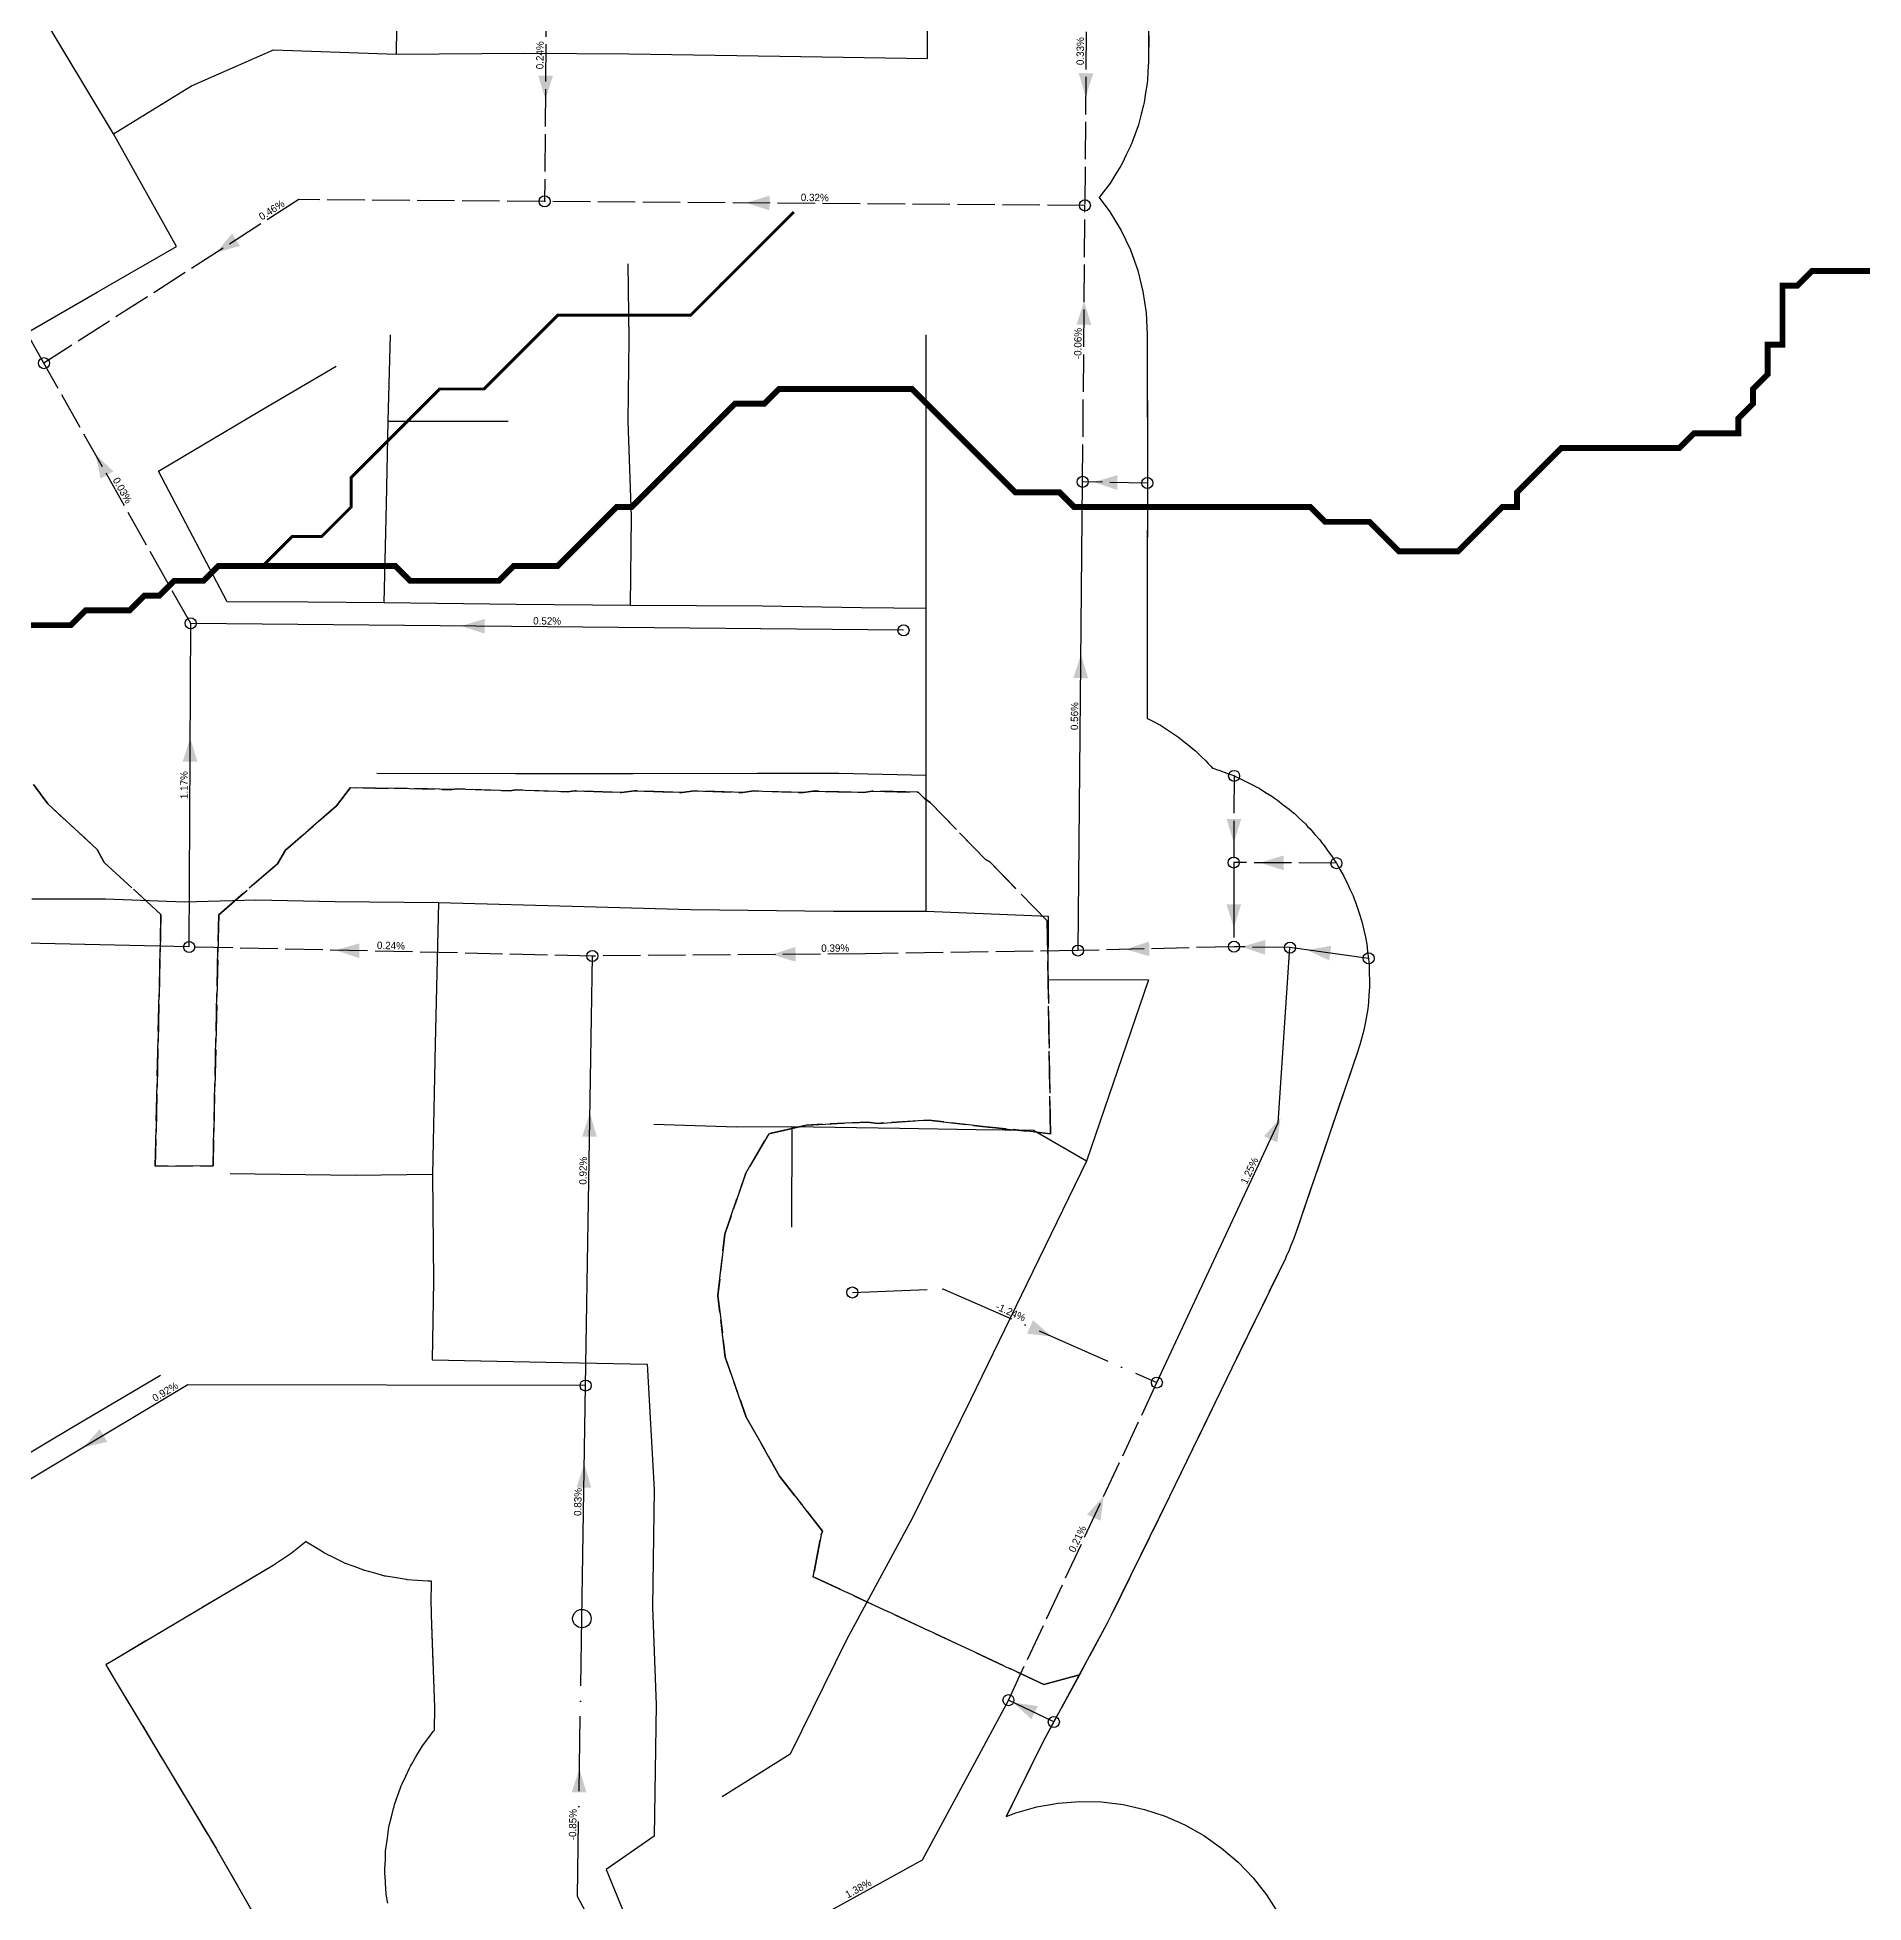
# Model space of a CAD drawing. Header units: metres. Extents: x 440276 to 476894, y 2561381 to 2578972.
# Drawn here: x 446641 to 447137, y 2566519 to 2567024 of the extents above; entities that cross this region are included whole.
import ezdxf
from ezdxf.enums import TextEntityAlignment as Align

# ---------------------------------------------------------------- set-up
doc = ezdxf.new("R2010")
doc.units = ezdxf.units.M
doc.header["$LTSCALE"] = 8
doc.linetypes.add('DASHDOT', pattern=[3.556, 2.54, -0.508, 0, -0.508])
doc.linetypes.add('DASHED', pattern=[1.524, 1.27, -0.254])
for name, color, linetype in [('A_ARROWS', 7, 'Continuous'), ('A_BUILT_2006', 252, 'Continuous'), ('A_CATCHMENTS', 7, 'Continuous'), ('A_ENVELOPE', 3, 'Continuous'), ('A_GRADIENT', 8, 'Continuous'), ('A_JUNCTIONS', 8, 'Continuous'), ('A_RUNS', 7, 'Continuous'), ('A_STREAMS', 5, 'Continuous')]:
    doc.layers.add(name, color=color, linetype=linetype)

msp = doc.modelspace()

# ---------------------------------------------------------------- linework, layer by layer
at = {"layer": 'A_ARROWS', "color": 1}
for points in [[(446779.26, 2567007.6), (446777.32, 2567014.02), (446781.32, 2567013.98)], [(446925.79, 2567008.28), (446923.84, 2567014.7), (446927.84, 2567014.66)], [(446833.64, 2566979.52), (446840.05, 2566981.47), (446840.02, 2566977.47)], [(446689.99, 2566966.04), (446694.29, 2566971.18), (446696.45, 2566967.82)], [(446925.34, 2566952.85), (446927.29, 2566946.43), (446923.29, 2566946.46)], [(446657.23, 2566911.3), (446662.12, 2566906.7), (446658.63, 2566904.74)], [(446927.97, 2566903.8), (446934.41, 2566905.68), (446934.33, 2566901.68)], [(446756.38, 2566864.76), (446762.8, 2566866.7), (446762.76, 2566862.7)], [(446924.49, 2566857.02), (446926.43, 2566850.6), (446922.43, 2566850.64)], [(446682.92, 2566834.37), (446684.89, 2566827.96), (446680.89, 2566827.98)], [(446965.93, 2566806.02), (446963.96, 2566812.43), (446967.96, 2566812.41)], [(446973.05, 2566800.57), (446979.46, 2566802.53), (446979.44, 2566798.53)], [(446965.96, 2566782.92), (446963.94, 2566789.31), (446967.94, 2566789.32)], [(446936.62, 2566777.07), (446942.97, 2566779.22), (446943.06, 2566775.22)], [(446968.05, 2566777.75), (446974.48, 2566779.64), (446974.42, 2566775.64)], [(446985.73, 2566776.91), (446992.34, 2566778.03), (446991.81, 2566774.07)], [(446978.62, 2566731.36), (446977.72, 2566724.71), (446974.1, 2566726.4)], [(446916.53, 2566672.11), (446909.86, 2566672.84), (446911.47, 2566676.51)], [(446930.68, 2566628.76), (446929.78, 2566622.12), (446926.15, 2566623.81)]]:
    msp.add_solid(points, dxfattribs=at)
at = {"layer": 'A_ARROWS', "color": 3}
for points in [[(446722.39, 2566776.83), (446728.84, 2566778.69), (446728.75, 2566774.69)], [(446840.69, 2566775.67), (446847.07, 2566777.73), (446847.1, 2566773.73)], [(446791.32, 2566732.67), (446793.22, 2566726.24), (446789.22, 2566726.3)], [(446653.93, 2566641.97), (446658.4, 2566646.97), (446660.45, 2566643.54)], [(446789.81, 2566637.5), (446791.71, 2566631.07), (446787.71, 2566631.14)], [(446906.14, 2566572.83), (446912.78, 2566571.86), (446911.05, 2566568.25)], [(446788.49, 2566554.86), (446790.39, 2566548.43), (446786.39, 2566548.49)]]:
    msp.add_solid(points, dxfattribs=at)
at = {"layer": 'A_BUILT_2006', "color": 252}
for points in [[(446738.89, 2567019.8), (446739.29, 2567055.69)], [(446882.83, 2567018.66), (446882.94, 2567049.45)], [(446648.78, 2567020.45), (446636.03, 2567041.76)], [(446662.09, 2566998.23), (446648.78, 2567020.45)], [(446683.3, 2567011.27), (446705.53, 2567020.99)], [(446705.53, 2567020.99), (446738.89, 2567019.8)], [(446738.89, 2567019.8), (446773.6, 2567020.1)], [(446773.6, 2567020.1), (446801.9, 2567019.92)], [(446801.9, 2567019.92), (446842.86, 2567019.29)], [(446842.86, 2567019.29), (446882.83, 2567018.66)], [(446662.09, 2566998.23), (446683.3, 2567011.27)], [(446679.19, 2566967.67), (446662.09, 2566998.23)], [(446657.73, 2566955.27), (446679.19, 2566967.67)], [(446801.93, 2566942.58), (446801.74, 2566963)], [(446628.51, 2566938.49), (446657.73, 2566955.27)], [(446736.64, 2566920.33), (446737.21, 2566943.71)], [(446801.69, 2566920.33), (446801.93, 2566942.58)], [(446882.5, 2566908.16), (446882.47, 2566943.72)], [(446701.74, 2566922.99), (446722.51, 2566935.2)], [(446674.34, 2566906.79), (446701.74, 2566922.99)], [(446736.14, 2566897.89), (446736.64, 2566920.33)], [(446736.64, 2566920.33), (446769.12, 2566920.33)], [(446802.6, 2566894.36), (446801.69, 2566920.33)], [(446692.96, 2566871.28), (446674.34, 2566906.79)], [(446882.47, 2566869.51), (446882.5, 2566908.16)], [(446735.52, 2566871), (446736.14, 2566897.89)], [(446802.36, 2566870.32), (446802.6, 2566894.36)], [(446714.79, 2566871.21), (446692.96, 2566871.28)], [(446735.52, 2566871), (446714.79, 2566871.21)], [(446771.35, 2566870.63), (446735.52, 2566871)], [(446802.36, 2566870.32), (446771.35, 2566870.63)], [(446838.1, 2566870.14), (446802.36, 2566870.32)], [(446865, 2566869.69), (446838.1, 2566870.14)], [(446882.47, 2566869.51), (446865, 2566869.69)], [(446882.47, 2566848.24), (446882.47, 2566869.51)], [(446882.48, 2566824.2), (446882.47, 2566848.24)], [(446771.11, 2566824.7), (446733.54, 2566824.76)], [(446803.06, 2566824.63), (446771.11, 2566824.7)], [(446836.74, 2566824.76), (446803.06, 2566824.63)], [(446858.79, 2566824.76), (446836.74, 2566824.76)], [(446882.48, 2566824.2), (446858.79, 2566824.76)], [(446882.47, 2566787.43), (446882.48, 2566824.2)], [(446639.94, 2566790.79), (446659.93, 2566790.79)], [(446659.93, 2566790.79), (446681.35, 2566789.97)], [(446681.35, 2566789.97), (446700.7, 2566790.5)], [(446700.7, 2566790.5), (446722.21, 2566790.02)], [(446722.21, 2566790.02), (446750.22, 2566789.74)], [(446750.22, 2566789.74), (446749.38, 2566751.4)], [(446750.22, 2566789.74), (446789.81, 2566788.7)], [(446789.81, 2566788.7), (446818.65, 2566787.89)], [(446818.65, 2566787.89), (446857.42, 2566787.43)], [(446857.42, 2566787.43), (446882.47, 2566787.43)], [(446882.47, 2566787.43), (446915.63, 2566786.09)], [(446915.63, 2566786.09), (446915.5, 2566768.89)], [(446915.5, 2566768.89), (446942.78, 2566768.81)], [(446942.78, 2566768.81), (446926.01, 2566719.59)], [(446749.38, 2566751.4), (446748.6, 2566716.05)], [(446831.09, 2566728.89), (446808.69, 2566729.55)], [(446846.04, 2566728.9), (446831.09, 2566728.89)], [(446846.04, 2566728.9), (446845.97, 2566701.7)], [(446875.38, 2566728.49), (446846.04, 2566728.9)], [(446896.08, 2566728.16), (446875.38, 2566728.49)], [(446911.6, 2566727.91), (446896.08, 2566728.16)], [(446926.01, 2566719.59), (446911.6, 2566727.91)], [(446926.01, 2566719.59), (446911.44, 2566689.72)], [(446727.75, 2566715.78), (446693.75, 2566716.2)], [(446748.6, 2566716.05), (446727.75, 2566715.78)], [(446748.6, 2566716.05), (446748.87, 2566687.05)], [(446748.87, 2566687.05), (446748.56, 2566665.74)], [(446911.44, 2566689.72), (446894.54, 2566654.9)], [(446650.83, 2566647.36), (446674.84, 2566661.58)], [(446748.56, 2566665.74), (446779.33, 2566665.13)], [(446779.33, 2566665.13), (446806.89, 2566664.59)], [(446806.89, 2566664.59), (446808.75, 2566630.57)], [(446894.54, 2566654.9), (446878.84, 2566622.89)], [(446621.54, 2566630), (446650.83, 2566647.36)], [(446808.75, 2566630.57), (446808.29, 2566598.72)], [(446878.84, 2566622.89), (446860.94, 2566589.79)], [(446808.29, 2566598.72), (446809.25, 2566572.17)], [(446860.94, 2566589.79), (446845.64, 2566558.82)], [(446809.25, 2566572.17), (446808.72, 2566536.54)], [(446845.64, 2566558.82), (446827.18, 2566547.25)], [(446808.72, 2566536.54), (446795.72, 2566527.57)], [(446795.72, 2566527.57), (446805.6, 2566503.47)]]:
    msp.add_lwpolyline(points, dxfattribs=at)
at = {"layer": 'A_CATCHMENTS', "color": 1, "linetype": 'DASHED'}
msp.add_lwpolyline([(446942.94, 2567049.24), (446942.83, 2567018.46), (446942.81, 2567018.09), (446942.82, 2567017.73), (446942.66, 2567015.16), (446942.52, 2567012.58), (446942.47, 2567012.22), (446942.44, 2567011.86), (446942.02, 2567009.31), (446941.64, 2567006.75), (446941.55, 2567006.4), (446941.49, 2567006.05), (446940.82, 2567003.55), (446940.19, 2567001.05), (446940.06, 2567000.71), (446939.97, 2567000.36), (446939.06, 2566997.94), (446938.18, 2566995.51), (446938.03, 2566995.18), (446937.9, 2566994.85), (446936.76, 2566992.53), (446935.65, 2566990.2), (446935.46, 2566989.89), (446935.3, 2566989.56), (446933.94, 2566987.37), (446932.6, 2566985.16), (446932.39, 2566984.87), (446932.19, 2566984.56), (446930.62, 2566982.51), (446929.46, 2566980.96), (446932.33, 2566977.1), (446935.36, 2566972.05), (446937.88, 2566966.73), (446939.87, 2566961.19), (446941.31, 2566955.48), (446942.18, 2566949.65), (446942.47, 2566943.77), (446942.5, 2566908.21), (446942.5, 2566908.16), (446942.5, 2566908.11), (446942.47, 2566869.49), (446942.47, 2566848.24), (446942.47, 2566839.68), (446942.55, 2566839.65), (446944.31, 2566838.79), (446945.15, 2566838.28), (446946.02, 2566837.83), (446947.67, 2566836.75), (446949.34, 2566835.73), (446950.13, 2566835.14), (446950.95, 2566834.6), (446952.48, 2566833.37), (446954.04, 2566832.18), (446954.77, 2566831.52), (446955.53, 2566830.9), (446956.93, 2566829.53), (446958.38, 2566828.2), (446959.03, 2566827.46), (446959.73, 2566826.78), (446960.2, 2566826.22), (446960.37, 2566826.18), (446961.24, 2566825.86), (446962.14, 2566825.6), (446964.01, 2566824.86), (446965.91, 2566824.18), (446966.75, 2566823.78), (446967.61, 2566823.43), (446969.4, 2566822.51), (446971.22, 2566821.64), (446972.02, 2566821.16), (446972.85, 2566820.74), (446974.54, 2566819.64), (446976.27, 2566818.6), (446977.01, 2566818.04), (446977.79, 2566817.54), (446979.37, 2566816.28), (446980.98, 2566815.08), (446981.67, 2566814.45), (446982.4, 2566813.87), (446983.85, 2566812.47), (446985.34, 2566811.11), (446985.96, 2566810.42), (446986.62, 2566809.77), (446987.93, 2566808.23), (446989.28, 2566806.74), (446989.83, 2566805.99), (446990.43, 2566805.28), (446991.57, 2566803.62), (446992.77, 2566802), (446993.25, 2566801.2), (446993.77, 2566800.43), (446994.75, 2566798.67), (446995.78, 2566796.94), (446996.18, 2566796.1), (446996.63, 2566795.28), (446997.43, 2566793.43), (446998.28, 2566791.61), (446998.59, 2566790.73), (446998.96, 2566789.88), (446999.58, 2566787.96), (447000.25, 2566786.06), (447000.47, 2566785.16), (447000.76, 2566784.27), (447001.18, 2566782.3), (447001.66, 2566780.34), (447001.8, 2566779.42), (447001.99, 2566778.51), (447002.22, 2566776.51), (447002.51, 2566774.51), (447002.55, 2566773.59), (447002.66, 2566772.66), (447002.69, 2566770.65), (447002.78, 2566768.63), (447002.73, 2566767.7), (447002.75, 2566766.78), (447002.58, 2566764.77), (447002.48, 2566762.75), (447002.34, 2566761.83), (447002.26, 2566760.91), (447001.9, 2566758.92), (447001.59, 2566756.93), (447001.37, 2566756.03), (447001.2, 2566755.12), (447000.64, 2566753.18), (447000.15, 2566751.22), (446999.83, 2566750.35), (446999.57, 2566749.46), (446982.8, 2566700.23), (446982.5, 2566699.47), (446982.25, 2566698.69), (446981.42, 2566696.76), (446980.65, 2566694.8), (446980.64, 2566694.78), (446980.63, 2566694.76), (446980.25, 2566694.03), (446979.93, 2566693.28), (446965.39, 2566663.47), (446948.52, 2566628.71), (446948.46, 2566628.6), (446948.41, 2566628.48), (446932.71, 2566596.47), (446932.13, 2566595.43), (446931.62, 2566594.35), (446924.05, 2566580.36), (446914.44, 2566577.71), (446851.88, 2566606.95), (446854.07, 2566618.26), (446854.4, 2566619.29), (446842.73, 2566634.24), (446833.72, 2566650.19), (446828.03, 2566666.5), (446826.04, 2566683.18), (446827.9, 2566699.79), (446833.61, 2566716.35), (446839.82, 2566727.06), (446850.02, 2566729.41), (446866.62, 2566730.24), (446869.38, 2566729.89), (446883.23, 2566730.76), (446899.39, 2566728.87), (446899.73, 2566728.89), (446916.22, 2566727.08), (446915.36, 2566784.78), (446899.78, 2566800.82), (446898.64, 2566801.42), (446883.64, 2566816.87), (446881.93, 2566818.05), (446880.34, 2566819.69), (446867.89, 2566819.98), (446865.58, 2566819.61), (446851.78, 2566819.99), (446849.26, 2566819.59), (446835.67, 2566820.02), (446832.79, 2566819.58), (446819.56, 2566820.05), (446816.33, 2566819.57), (446803.45, 2566820.08), (446799.86, 2566819.57), (446787.34, 2566820.1), (446785.19, 2566819.81), (446771.23, 2566820.33), (446769.57, 2566820.09), (446755.12, 2566820.56), (446753.94, 2566820.38), (446739.02, 2566820.78), (446738.32, 2566820.67), (446726.43, 2566820.92), (446722.59, 2566815.96), (446708.73, 2566803.93), (446706.6, 2566800.3), (446690.66, 2566786.47), (446689.13, 2566718.39), (446673.46, 2566718.26), (446675, 2566786.54), (446659.62, 2566800.65), (446657.73, 2566804.17), (446644.28, 2566816.51), (446640.47, 2566821.8)], dxfattribs=at)
at = {"layer": 'A_CATCHMENTS', "color": 3, "linetype": 'DASHED'}
for points in [[(446640.47, 2566821.8), (446644.28, 2566816.51), (446657.73, 2566804.17), (446659.62, 2566800.65), (446675, 2566786.54), (446673.46, 2566718.26), (446689.13, 2566718.39), (446690.66, 2566786.47), (446706.6, 2566800.3), (446708.73, 2566803.93), (446722.59, 2566815.96), (446726.43, 2566820.92), (446738.32, 2566820.67), (446739.02, 2566820.78), (446753.94, 2566820.38), (446755.12, 2566820.56), (446769.57, 2566820.09), (446771.23, 2566820.33), (446785.19, 2566819.81), (446787.34, 2566820.1), (446799.86, 2566819.57), (446803.45, 2566820.08), (446816.33, 2566819.57), (446819.56, 2566820.05), (446832.79, 2566819.58), (446835.67, 2566820.02), (446849.26, 2566819.59), (446851.78, 2566819.99), (446865.58, 2566819.61), (446867.89, 2566819.98), (446880.34, 2566819.69), (446881.93, 2566818.05), (446883.64, 2566816.87), (446898.64, 2566801.42), (446899.78, 2566800.82), (446915.36, 2566784.78), (446916.22, 2566727.08), (446899.73, 2566728.89), (446899.39, 2566728.87), (446883.23, 2566730.76), (446869.38, 2566729.89), (446866.62, 2566730.24), (446850.02, 2566729.41), (446839.82, 2566727.06), (446833.61, 2566716.35), (446827.9, 2566699.79), (446826.04, 2566683.18), (446828.03, 2566666.5), (446833.72, 2566650.19), (446842.73, 2566634.24), (446854.4, 2566619.29), (446854.07, 2566618.26), (446851.88, 2566606.95), (446914.44, 2566577.71), (446924.05, 2566580.36), (446914.24, 2566562.22), (446904.21, 2566541.91), (446906.87, 2566542.94), (446912.54, 2566544.52), (446918.34, 2566545.54), (446924.21, 2566545.98), (446930.1, 2566545.85), (446935.95, 2566545.14), (446941.69, 2566543.85), (446947.29, 2566542.02), (446952.67, 2566539.64), (446957.8, 2566536.75), (446962.62, 2566533.36), (446967.09, 2566529.52), (446971.15, 2566525.27), (446974.78, 2566520.63), (446977.94, 2566515.66)], [(446736.49, 2566518.44), (446736.11, 2566520.79), (446736.07, 2566521.35), (446735.99, 2566521.9), (446735.88, 2566524.29), (446735.73, 2566526.67), (446735.75, 2566527.23), (446735.73, 2566527.78), (446735.85, 2566530.17), (446735.93, 2566532.55), (446736.01, 2566533.11), (446736.04, 2566533.66), (446736.39, 2566536.02), (446736.71, 2566538.39), (446736.84, 2566538.93), (446736.92, 2566539.48), (446737.51, 2566541.8), (446738.05, 2566544.12), (446738.23, 2566544.65), (446738.37, 2566545.19), (446739.18, 2566547.44), (446739.95, 2566549.69), (446740.18, 2566550.2), (446740.37, 2566550.73), (446741.4, 2566552.88), (446742.39, 2566555.05), (446742.67, 2566555.54), (446742.91, 2566556.04), (446744.14, 2566558.08), (446745.34, 2566560.15), (446745.67, 2566560.6), (446745.96, 2566561.08), (446747.38, 2566562.99), (446748.78, 2566564.93), (446749.14, 2566565.35), (446749.24, 2566571.53), (446748.33, 2566596.55), (446748.35, 2566598.06), (446748.3, 2566599.57), (446748.39, 2566605.73), (446747.38, 2566605.75), (446744.58, 2566605.94), (446741.79, 2566606.12), (446741.65, 2566606.15), (446741.5, 2566606.16), (446738.74, 2566606.62), (446735.98, 2566607.07), (446735.84, 2566607.11), (446735.7, 2566607.13), (446733, 2566607.87), (446730.29, 2566608.59), (446730.15, 2566608.64), (446730.01, 2566608.68), (446727.4, 2566609.67), (446724.78, 2566610.65), (446724.65, 2566610.72), (446724.51, 2566610.77), (446722, 2566612.02), (446719.49, 2566613.25), (446719.37, 2566613.33), (446719.24, 2566613.39), (446716.87, 2566614.88), (446714.49, 2566616.35), (446714.37, 2566616.44), (446714.34, 2566616.46), (446710.34, 2566613.21), (446705.42, 2566609.96), (446681.42, 2566595.74), (446681.42, 2566595.74), (446681.42, 2566595.74), (446660.04, 2566583.07), (446663.68, 2566577), (446675.97, 2566556.53), (446675.97, 2566556.53), (446675.97, 2566556.53), (446690.03, 2566533.1), (446690.33, 2566532.53), (446690.68, 2566531.98), (446704.48, 2566507.83)]]:
    msp.add_lwpolyline(points, dxfattribs=at)
at = {"layer": 'A_ENVELOPE', "color": 3}
for points in [[(446942.94, 2567049.24), (446942.83, 2567018.46), (446942.81, 2567018.09), (446942.82, 2567017.73), (446942.66, 2567015.16), (446942.52, 2567012.58), (446942.47, 2567012.22), (446942.44, 2567011.86), (446942.02, 2567009.31), (446941.64, 2567006.75), (446941.55, 2567006.4), (446941.49, 2567006.05), (446940.82, 2567003.55), (446940.19, 2567001.05), (446940.06, 2567000.71), (446939.97, 2567000.36), (446939.06, 2566997.94), (446938.18, 2566995.51), (446938.03, 2566995.18), (446937.9, 2566994.85), (446936.76, 2566992.53), (446935.65, 2566990.2), (446935.46, 2566989.89), (446935.3, 2566989.56), (446933.94, 2566987.37), (446932.6, 2566985.16), (446932.39, 2566984.87), (446932.19, 2566984.56), (446930.62, 2566982.51), (446929.46, 2566980.96), (446932.33, 2566977.1), (446935.36, 2566972.05), (446937.88, 2566966.73), (446939.87, 2566961.19), (446941.31, 2566955.48), (446942.18, 2566949.65), (446942.47, 2566943.77), (446942.5, 2566908.21), (446942.5, 2566908.16), (446942.5, 2566908.11), (446942.47, 2566869.49), (446942.47, 2566848.24), (446942.47, 2566839.68), (446942.55, 2566839.65), (446944.31, 2566838.79), (446945.15, 2566838.28), (446946.02, 2566837.83), (446947.67, 2566836.75), (446949.34, 2566835.73), (446950.13, 2566835.14), (446950.95, 2566834.6), (446952.48, 2566833.37), (446954.04, 2566832.18), (446954.77, 2566831.52), (446955.53, 2566830.9), (446956.93, 2566829.53), (446958.38, 2566828.2), (446959.03, 2566827.46), (446959.73, 2566826.78), (446960.2, 2566826.22), (446960.37, 2566826.18), (446961.24, 2566825.86), (446962.14, 2566825.6), (446964.01, 2566824.86), (446965.91, 2566824.18), (446966.75, 2566823.78), (446967.61, 2566823.43), (446969.4, 2566822.51), (446971.22, 2566821.64), (446972.02, 2566821.16), (446972.85, 2566820.74), (446974.54, 2566819.64), (446976.27, 2566818.6), (446977.01, 2566818.04), (446977.79, 2566817.54), (446979.37, 2566816.28), (446980.98, 2566815.08), (446981.67, 2566814.45), (446982.4, 2566813.87), (446983.85, 2566812.47), (446985.34, 2566811.11), (446985.96, 2566810.42), (446986.62, 2566809.77), (446987.93, 2566808.23), (446989.28, 2566806.74), (446989.83, 2566805.99), (446990.43, 2566805.28), (446991.57, 2566803.62), (446992.77, 2566802), (446993.25, 2566801.2), (446993.77, 2566800.43), (446994.75, 2566798.67), (446995.78, 2566796.94), (446996.18, 2566796.1), (446996.63, 2566795.28), (446997.43, 2566793.43), (446998.28, 2566791.61), (446998.59, 2566790.73), (446998.96, 2566789.88), (446999.58, 2566787.96), (447000.25, 2566786.06), (447000.47, 2566785.16), (447000.76, 2566784.27), (447001.18, 2566782.3), (447001.66, 2566780.34), (447001.8, 2566779.42), (447001.99, 2566778.51), (447002.22, 2566776.51), (447002.51, 2566774.51), (447002.55, 2566773.59), (447002.66, 2566772.66), (447002.69, 2566770.65), (447002.78, 2566768.63), (447002.73, 2566767.7), (447002.75, 2566766.78), (447002.58, 2566764.77), (447002.48, 2566762.75), (447002.34, 2566761.83), (447002.26, 2566760.91), (447001.9, 2566758.92), (447001.59, 2566756.93), (447001.37, 2566756.03), (447001.2, 2566755.12), (447000.64, 2566753.18), (447000.15, 2566751.22), (446999.83, 2566750.35), (446999.57, 2566749.46), (446982.8, 2566700.23), (446982.5, 2566699.47), (446982.25, 2566698.69), (446981.42, 2566696.76), (446980.65, 2566694.8), (446980.64, 2566694.78), (446980.63, 2566694.76), (446980.25, 2566694.03), (446979.93, 2566693.28), (446965.39, 2566663.47), (446948.52, 2566628.71), (446948.46, 2566628.6), (446948.41, 2566628.48), (446932.71, 2566596.47), (446932.13, 2566595.43), (446931.62, 2566594.35), (446914.24, 2566562.22), (446904.21, 2566541.91), (446906.87, 2566542.94), (446912.54, 2566544.52), (446918.34, 2566545.54), (446924.21, 2566545.98), (446930.1, 2566545.85), (446935.95, 2566545.14), (446941.69, 2566543.85), (446947.29, 2566542.02), (446952.67, 2566539.64), (446957.8, 2566536.75), (446962.62, 2566533.36), (446967.09, 2566529.52), (446971.15, 2566525.27), (446974.78, 2566520.63), (446977.94, 2566515.66)], [(446736.49, 2566518.44), (446736.11, 2566520.79), (446736.07, 2566521.35), (446735.99, 2566521.9), (446735.88, 2566524.29), (446735.73, 2566526.67), (446735.75, 2566527.23), (446735.73, 2566527.78), (446735.85, 2566530.17), (446735.93, 2566532.55), (446736.01, 2566533.11), (446736.04, 2566533.66), (446736.39, 2566536.02), (446736.71, 2566538.39), (446736.84, 2566538.93), (446736.92, 2566539.48), (446737.51, 2566541.8), (446738.05, 2566544.12), (446738.23, 2566544.65), (446738.37, 2566545.19), (446739.18, 2566547.44), (446739.95, 2566549.69), (446740.18, 2566550.2), (446740.37, 2566550.73), (446741.4, 2566552.88), (446742.39, 2566555.05), (446742.67, 2566555.54), (446742.91, 2566556.04), (446744.14, 2566558.08), (446745.34, 2566560.15), (446745.67, 2566560.6), (446745.96, 2566561.08), (446747.38, 2566562.99), (446748.78, 2566564.93), (446749.14, 2566565.35), (446749.24, 2566571.53), (446748.33, 2566596.55), (446748.35, 2566598.06), (446748.3, 2566599.57), (446748.39, 2566605.73), (446747.38, 2566605.75), (446744.58, 2566605.94), (446741.79, 2566606.12), (446741.65, 2566606.15), (446741.5, 2566606.16), (446738.74, 2566606.62), (446735.98, 2566607.07), (446735.84, 2566607.11), (446735.7, 2566607.13), (446733, 2566607.87), (446730.29, 2566608.59), (446730.15, 2566608.64), (446730.01, 2566608.68), (446727.4, 2566609.67), (446724.78, 2566610.65), (446724.65, 2566610.72), (446724.51, 2566610.77), (446722, 2566612.02), (446719.49, 2566613.25), (446719.37, 2566613.33), (446719.24, 2566613.39), (446716.87, 2566614.88), (446714.49, 2566616.35), (446714.37, 2566616.44), (446714.34, 2566616.46), (446710.34, 2566613.21), (446705.42, 2566609.96), (446681.42, 2566595.74), (446681.42, 2566595.74), (446681.42, 2566595.74), (446660.04, 2566583.07), (446663.68, 2566577), (446675.97, 2566556.53), (446675.97, 2566556.53), (446675.97, 2566556.53), (446690.03, 2566533.1), (446690.33, 2566532.53), (446690.68, 2566531.98), (446704.48, 2566507.83)]]:
    msp.add_lwpolyline(points, dxfattribs=at)
at = {"layer": 'A_JUNCTIONS'}
for centre in [(446779.03, 2566979.92), (446925.55, 2566978.84), (446643.28, 2566936.04), (446924.95, 2566903.86), (446942.5, 2566903.52), (446683.06, 2566865.47), (446876.37, 2566863.6), (446966.02, 2566824.12), (446965.91, 2566800.61), (446993.77, 2566800.44), (446682.65, 2566777.73), (446923.71, 2566776.75), (446965.98, 2566777.79), (446981.17, 2566777.53), (446792, 2566775.26), (447002.49, 2566774.63), (446862.49, 2566684.02), (446945.08, 2566659.59), (446790.15, 2566658.78), (446904.83, 2566573.46), (446917.13, 2566567.55)]:
    msp.add_circle(centre, 1.5, dxfattribs=at)
at = {"layer": 'A_JUNCTIONS', "color": 30}
msp.add_circle((446789.14, 2566595.58), 2.5, dxfattribs=at)
at = {"layer": 'A_RUNS', "color": 1, "linetype": 'DASHED'}
for points in [[(446926.22, 2567062.44), (446925.55, 2566978.84)], [(446779.7, 2567059.12), (446779.03, 2566979.92)], [(446643.28, 2566936.04), (446599.6, 2567013.55)], [(446779.03, 2566979.92), (446712.36, 2566980.41), (446643.28, 2566936.04)], [(446925.55, 2566978.84), (446779.03, 2566979.92)], [(446924.95, 2566903.86), (446925.55, 2566978.84)], [(446683.06, 2566865.47), (446643.28, 2566936.04)], [(446942.5, 2566903.52), (446924.95, 2566903.86)], [(446966.02, 2566824.12), (446965.91, 2566800.61)], [(446993.77, 2566800.44), (446965.91, 2566800.61)], [(446965.98, 2566777.79), (446923.71, 2566776.75)], [(446981.17, 2566777.53), (446965.98, 2566777.79)], [(446904.83, 2566573.46), (446945.08, 2566659.59)]]:
    msp.add_lwpolyline(points, dxfattribs=at)
at = {"layer": 'A_RUNS', "color": 1}
for points in [[(446923.71, 2566776.75), (446924.95, 2566903.86)], [(446682.65, 2566777.73), (446683.06, 2566865.47)], [(446876.37, 2566863.6), (446683.06, 2566865.47)], [(446945.08, 2566659.59), (446978, 2566730.02), (446981.17, 2566777.53)], [(447002.49, 2566774.63), (446981.17, 2566777.53)]]:
    msp.add_lwpolyline(points, dxfattribs=at)
at = {"layer": 'A_RUNS', "color": 1, "linetype": 'DASHDOT'}
for points in [[(446965.91, 2566800.61), (446965.98, 2566777.79)], [(446862.49, 2566684.02), (446887.02, 2566685.04), (446945.08, 2566659.59)]]:
    msp.add_lwpolyline(points, dxfattribs=at)
at = {"layer": 'A_RUNS', "color": 3}
for points in [[(446682.65, 2566777.73), (446585.64, 2566779.91), (446385.54, 2566661.45)], [(446790.15, 2566658.78), (446792, 2566775.26)], [(446790.15, 2566658.78), (446682.32, 2566658.95), (446579.03, 2566597.17)], [(446789.14, 2566595.58), (446790.15, 2566658.78)], [(446904.83, 2566573.46), (446881.39, 2566530.08), (446805.15, 2566488.08)], [(446917.13, 2566567.55), (446904.83, 2566573.46)]]:
    msp.add_lwpolyline(points, dxfattribs=at)
at = {"layer": 'A_RUNS', "color": 3, "linetype": 'DASHED'}
for points in [[(446792, 2566775.26), (446682.65, 2566777.73)], [(446923.71, 2566776.75), (446866.01, 2566775.89), (446792, 2566775.26)]]:
    msp.add_lwpolyline(points, dxfattribs=at)
at = {"layer": 'A_RUNS', "color": 3, "linetype": 'DASHDOT'}
msp.add_lwpolyline([(446805.15, 2566488.08), (446787.94, 2566520.26), (446789.14, 2566595.58)], dxfattribs=at)
at = {"layer": 'A_STREAMS', "color": 5}
for points, const_width in [([(446846.63, 2566977.05), (446842.63, 2566973.05), (446838.62, 2566969.05), (446834.62, 2566965.05), (446830.62, 2566961.05), (446826.62, 2566957.05), (446822.62, 2566953.04), (446818.62, 2566949.04), (446814.61, 2566949.04), (446810.61, 2566949.04), (446806.61, 2566949.04), (446802.61, 2566949.04), (446798.61, 2566949.04), (446794.6, 2566949.04), (446790.6, 2566949.04), (446786.6, 2566949.04), (446782.6, 2566949.04), (446778.6, 2566945.04), (446774.6, 2566941.04), (446770.59, 2566937.04), (446766.59, 2566933.03), (446762.59, 2566929.03), (446758.59, 2566929.03), (446754.59, 2566929.03), (446750.59, 2566929.03), (446746.58, 2566925.03), (446742.58, 2566921.03), (446738.58, 2566917.03), (446734.58, 2566913.03), (446730.58, 2566909.02), (446726.58, 2566905.02), (446726.58, 2566901.02), (446726.58, 2566897.02), (446722.57, 2566893.02), (446718.57, 2566889.02), (446714.57, 2566889.02), (446710.57, 2566889.02), (446706.57, 2566885.01), (446702.56, 2566881.01)], 0.8), ([(447138.76, 2566961.05), (447134.75, 2566961.05), (447130.75, 2566961.05), (447126.75, 2566961.05), (447122.75, 2566961.05), (447118.75, 2566957.05), (447114.74, 2566957.05), (447114.74, 2566953.04), (447114.74, 2566949.04), (447114.74, 2566945.04), (447114.74, 2566941.04), (447110.74, 2566941.04), (447110.74, 2566937.04), (447110.74, 2566933.03), (447106.74, 2566929.03), (447106.74, 2566925.03), (447102.74, 2566921.03), (447102.74, 2566917.03), (447098.74, 2566917.03), (447094.74, 2566917.03), (447090.73, 2566917.03), (447086.73, 2566913.03), (447082.73, 2566913.03), (447078.73, 2566913.03), (447074.73, 2566913.03), (447070.73, 2566913.03), (447066.72, 2566913.03), (447062.72, 2566913.03), (447058.72, 2566913.03), (447054.72, 2566913.03), (447050.72, 2566909.02), (447046.71, 2566905.02), (447042.71, 2566901.02), (447042.71, 2566897.02), (447038.71, 2566897.02), (447034.71, 2566893.02), (447030.71, 2566889.02), (447026.71, 2566885.01), (447022.7, 2566885.01), (447018.7, 2566885.01), (447014.7, 2566885.01), (447010.7, 2566885.01), (447006.7, 2566889.02), (447002.7, 2566893.02), (446998.69, 2566893.02), (446994.69, 2566893.02), (446990.69, 2566893.02), (446986.69, 2566897.02), (446982.69, 2566897.02), (446978.69, 2566897.02), (446974.68, 2566897.02), (446970.68, 2566897.02), (446966.68, 2566897.02), (446962.68, 2566897.02), (446958.68, 2566897.02), (446954.67, 2566897.02), (446950.67, 2566897.02), (446946.67, 2566897.02), (446942.67, 2566897.02), (446938.67, 2566897.02), (446934.67, 2566897.02), (446930.66, 2566897.02), (446926.66, 2566897.02), (446922.66, 2566897.02), (446918.66, 2566901.02), (446914.66, 2566901.02), (446910.66, 2566901.02), (446906.65, 2566901.02), (446902.65, 2566905.02), (446898.65, 2566909.02), (446894.65, 2566913.03), (446890.65, 2566917.03), (446886.65, 2566921.03), (446882.64, 2566925.03), (446878.64, 2566929.03), (446874.64, 2566929.03), (446870.64, 2566929.03), (446866.64, 2566929.03), (446862.63, 2566929.03), (446858.63, 2566929.03), (446854.63, 2566929.03), (446850.63, 2566929.03), (446846.63, 2566929.03), (446842.63, 2566929.03), (446838.62, 2566925.03), (446834.62, 2566925.03), (446830.62, 2566925.03), (446826.62, 2566921.03), (446822.62, 2566917.03), (446818.62, 2566913.03), (446814.61, 2566909.02), (446810.61, 2566905.02), (446806.61, 2566901.02), (446802.61, 2566897.02), (446798.61, 2566897.02), (446794.6, 2566893.02), (446790.6, 2566889.02), (446786.6, 2566885.01), (446782.6, 2566881.01), (446778.6, 2566881.01), (446774.6, 2566881.01), (446770.59, 2566881.01), (446766.59, 2566877.01), (446762.59, 2566877.01), (446758.59, 2566877.01), (446754.59, 2566877.01), (446750.59, 2566877.01), (446746.58, 2566877.01), (446742.58, 2566877.01), (446738.58, 2566881.01), (446734.58, 2566881.01), (446730.58, 2566881.01), (446726.58, 2566881.01), (446722.57, 2566881.01), (446718.57, 2566881.01), (446714.57, 2566881.01), (446710.57, 2566881.01), (446706.57, 2566881.01), (446702.56, 2566881.01)], 1.6), ([(446702.56, 2566881.01), (446698.56, 2566881.01), (446694.56, 2566881.01), (446690.56, 2566881.01), (446686.56, 2566877.01), (446682.56, 2566877.01), (446678.55, 2566877.01), (446674.55, 2566873.01), (446670.55, 2566873.01), (446666.55, 2566869.01), (446662.55, 2566869.01), (446658.55, 2566869.01), (446654.54, 2566869.01), (446650.54, 2566865), (446646.54, 2566865), (446642.54, 2566865), (446638.54, 2566865)], 1.6)]:
    msp.add_lwpolyline(points, dxfattribs=dict(at, const_width=const_width))

# ---------------------------------------------------------------- texts
at = {"layer": 'A_GRADIENT', "color": 1}
for s, rotation, p in [('0.24%', 89.5152, (446779.36, 2567019.52)), ('0.33%', 89.5413, (446925.89, 2567020.64)), ('0.46%', 32.7143, (446705.87, 2566976.24)), ('0.32%', 359.5771, (446852.29, 2566979.38)), ('-0.06%', 89.5413, (446925.25, 2566941.35)), ('0.03%', 299.408, (446663.17, 2566900.76)), ('0.52%', 359.4466, (446779.71, 2566864.54)), ('0.56%', 89.4405, (446924.33, 2566840.31)), ('1.17%', 89.7313, (446682.86, 2566821.6)), ('1.25%', 64.9512, (446971.62, 2566716.37)), ('-1.24%', -23.6649, (446904.81, 2566677.24)), ('0.21%', 64.9512, (446924.96, 2566616.53))]:
    msp.add_text(s, height=2, rotation=rotation, dxfattribs=at).set_placement(p, align=Align.BOTTOM_CENTER)
at = {"layer": 'A_GRADIENT', "color": 3}
for s, rotation, p in [('0.24%', 358.7091, (446737.33, 2566776.5)), ('0.39%', 0.4818, (446857.86, 2566775.82)), ('0.92%', 89.0875, (446791.07, 2566717.02)), ('0.92%', 30.8842, (446676.95, 2566655.74)), ('0.83%', 89.0875, (446789.64, 2566627.18)), ('-0.85%', 89.0875, (446788.25, 2566539.68)), ('1.38%', 28.8519, (446864.86, 2566520.97))]:
    msp.add_text(s, height=2, rotation=rotation, dxfattribs=at).set_placement(p, align=Align.BOTTOM_CENTER)

doc.saveas('drawing.dxf')
